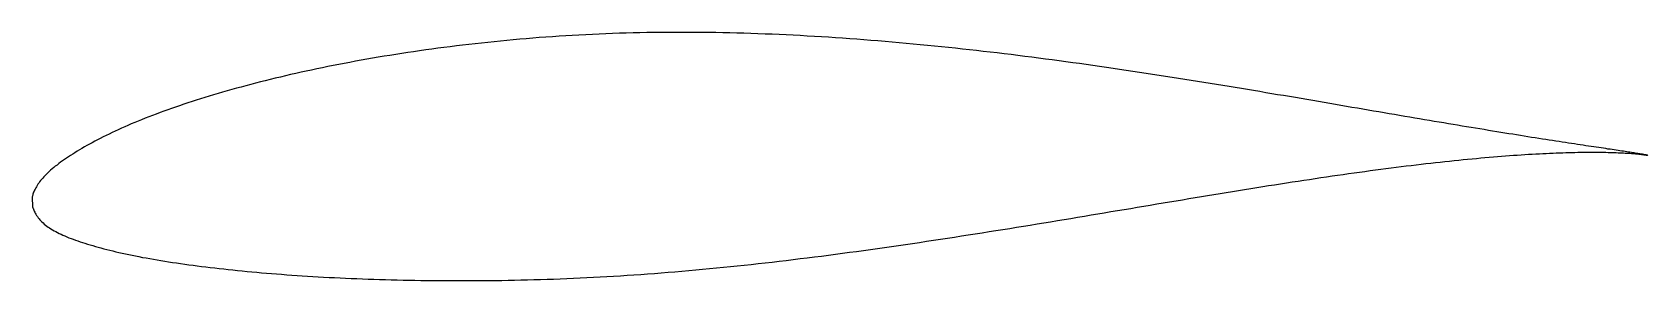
# Model space of a CAD drawing. Header units: metres. Extents: x -18.2 to 36.9, y -3.1 to 5.4.
import ezdxf

# ---------------------------------------------------------------- set-up
doc = ezdxf.new("R2010")
doc.units = ezdxf.units.M

msp = doc.modelspace()

# ---------------------------------------------------------------- linework, layer by layer
msp.add_lwpolyline([(36.898, 1.179), (36.897, 1.179), (36.893, 1.18), (36.888, 1.182), (36.881, 1.184), (36.871, 1.186), (36.86, 1.188), (36.846, 1.191), (36.83, 1.194), (36.812, 1.197), (36.792, 1.201), (36.77, 1.205), (36.746, 1.21), (36.719, 1.214), (36.691, 1.219), (36.66, 1.224), (36.628, 1.23), (36.593, 1.235), (36.556, 1.241), (36.517, 1.247), (36.476, 1.254), (36.433, 1.261), (36.388, 1.268), (36.341, 1.275), (36.292, 1.283), (36.241, 1.29), (36.187, 1.299), (36.132, 1.307), (36.074, 1.316), (36.015, 1.325), (35.953, 1.334), (35.89, 1.343), (35.824, 1.353), (35.757, 1.363), (35.687, 1.374), (35.615, 1.384), (35.542, 1.395), (35.466, 1.407), (35.388, 1.418), (35.309, 1.43), (35.227, 1.442), (35.143, 1.455), (35.058, 1.468), (34.97, 1.481), (34.88, 1.494), (34.789, 1.508), (34.695, 1.522), (34.6, 1.536), (34.503, 1.551), (34.403, 1.566), (34.302, 1.581), (34.199, 1.597), (34.094, 1.613), (33.987, 1.629), (33.878, 1.646), (33.768, 1.663), (33.655, 1.68), (33.541, 1.698), (33.424, 1.716), (33.306, 1.735), (33.186, 1.754), (33.065, 1.773), (32.941, 1.792), (32.816, 1.812), (32.688, 1.832), (32.559, 1.853), (32.429, 1.874), (32.296, 1.895), (32.162, 1.917), (32.026, 1.939), (31.888, 1.961), (31.748, 1.984), (31.607, 2.007), (31.464, 2.03), (31.319, 2.054), (31.173, 2.078), (31.025, 2.102), (30.875, 2.127), (30.724, 2.152), (30.571, 2.178), (30.416, 2.203), (30.26, 2.229), (30.102, 2.256), (29.943, 2.282), (29.782, 2.31), (29.619, 2.337), (29.455, 2.365), (29.289, 2.393), (29.122, 2.421), (28.953, 2.449), (28.783, 2.478), (28.611, 2.508), (28.438, 2.537), (28.263, 2.567), (28.087, 2.597), (27.909, 2.627), (27.73, 2.658), (27.55, 2.688), (27.368, 2.719), (27.185, 2.751), (27, 2.782), (26.814, 2.814), (26.627, 2.846), (26.438, 2.878), (26.248, 2.911), (26.057, 2.944), (25.865, 2.977), (25.671, 3.01), (25.476, 3.043), (25.28, 3.077), (25.082, 3.11), (24.883, 3.144), (24.684, 3.178), (24.482, 3.212), (24.28, 3.246), (24.077, 3.28), (23.872, 3.314), (23.667, 3.349), (23.46, 3.383), (23.252, 3.418), (23.043, 3.453), (22.833, 3.487), (22.622, 3.522), (22.41, 3.557), (22.197, 3.591), (21.983, 3.626), (21.768, 3.661), (21.552, 3.696), (21.336, 3.73), (21.118, 3.765), (20.899, 3.8), (20.68, 3.834), (20.459, 3.869), (20.238, 3.903), (20.016, 3.937), (19.793, 3.971), (19.569, 4.005), (19.345, 4.039), (19.119, 4.073), (18.893, 4.106), (18.667, 4.139), (18.439, 4.173), (18.211, 4.205), (17.982, 4.238), (17.753, 4.271), (17.523, 4.303), (17.292, 4.335), (17.061, 4.367), (16.829, 4.398), (16.596, 4.429), (16.363, 4.46), (16.13, 4.49), (15.895, 4.52), (15.661, 4.55), (15.426, 4.58), (15.19, 4.609), (14.954, 4.637), (14.718, 4.666), (14.481, 4.694), (14.244, 4.721), (14.006, 4.748), (13.768, 4.774), (13.53, 4.801), (13.292, 4.826), (13.053, 4.852), (12.814, 4.876), (12.574, 4.9), (12.335, 4.924), (12.095, 4.947), (11.855, 4.97), (11.614, 4.993), (11.374, 5.014), (11.133, 5.036), (10.893, 5.056), (10.652, 5.076), (10.411, 5.096), (10.17, 5.114), (9.929, 5.133), (9.688, 5.151), (9.447, 5.168), (9.206, 5.184), (8.965, 5.2), (8.724, 5.215), (8.483, 5.23), (8.242, 5.244), (8.001, 5.257), (7.761, 5.269), (7.52, 5.281), (7.28, 5.292), (7.04, 5.303), (6.8, 5.312), (6.56, 5.321), (6.32, 5.329), (6.081, 5.337), (5.842, 5.343), (5.603, 5.349), (5.364, 5.355), (5.126, 5.359), (4.888, 5.363), (4.651, 5.366), (4.414, 5.368), (4.177, 5.369), (3.941, 5.369), (3.705, 5.369), (3.469, 5.368), (3.234, 5.366), (3, 5.363), (2.766, 5.359), (2.532, 5.354), (2.299, 5.349), (2.067, 5.343), (1.835, 5.336), (1.604, 5.328), (1.373, 5.319), (1.143, 5.31), (0.914, 5.3), (0.685, 5.288), (0.457, 5.276), (0.23, 5.264), (0.003, 5.25), (-0.223, 5.236), (-0.448, 5.221), (-0.673, 5.205), (-0.896, 5.188), (-1.119, 5.171), (-1.341, 5.153), (-1.562, 5.134), (-1.783, 5.114), (-2.002, 5.093), (-2.221, 5.072), (-2.439, 5.05), (-2.655, 5.028), (-2.871, 5.005), (-3.086, 4.981), (-3.3, 4.956), (-3.513, 4.931), (-3.725, 4.906), (-3.936, 4.879), (-4.147, 4.852), (-4.356, 4.825), (-4.563, 4.796), (-4.77, 4.768), (-4.976, 4.738), (-5.181, 4.709), (-5.384, 4.679), (-5.587, 4.648), (-5.788, 4.616), (-5.988, 4.584), (-6.187, 4.552), (-6.385, 4.519), (-6.582, 4.486), (-6.777, 4.452), (-6.971, 4.417), (-7.164, 4.382), (-7.355, 4.347), (-7.546, 4.311), (-7.735, 4.275), (-7.923, 4.238), (-8.109, 4.2), (-8.294, 4.163), (-8.478, 4.125), (-8.66, 4.086), (-8.841, 4.047), (-9.021, 4.008), (-9.199, 3.968), (-9.376, 3.928), (-9.551, 3.887), (-9.725, 3.846), (-9.897, 3.805), (-10.068, 3.763), (-10.238, 3.721), (-10.406, 3.679), (-10.572, 3.636), (-10.737, 3.593), (-10.901, 3.55), (-11.062, 3.506), (-11.223, 3.462), (-11.382, 3.418), (-11.539, 3.374), (-11.694, 3.329), (-11.848, 3.284), (-12.001, 3.239), (-12.151, 3.194), (-12.3, 3.148), (-12.448, 3.102), (-12.594, 3.056), (-12.738, 3.01), (-12.88, 2.964), (-13.021, 2.917), (-13.16, 2.87), (-13.297, 2.823), (-13.433, 2.776), (-13.567, 2.729), (-13.699, 2.681), (-13.829, 2.634), (-13.958, 2.586), (-14.085, 2.538), (-14.21, 2.49), (-14.333, 2.442), (-14.455, 2.394), (-14.574, 2.345), (-14.692, 2.297), (-14.808, 2.248), (-14.922, 2.2), (-15.034, 2.151), (-15.145, 2.102), (-15.253, 2.053), (-15.36, 2.004), (-15.465, 1.955), (-15.568, 1.906), (-15.669, 1.857), (-15.768, 1.807), (-15.865, 1.758), (-15.96, 1.709), (-16.054, 1.66), (-16.145, 1.611), (-16.235, 1.562), (-16.322, 1.513), (-16.408, 1.464), (-16.492, 1.415), (-16.573, 1.367), (-16.653, 1.319), (-16.731, 1.27), (-16.807, 1.223), (-16.88, 1.175), (-16.952, 1.128), (-17.022, 1.081), (-17.09, 1.034), (-17.156, 0.988), (-17.22, 0.942), (-17.281, 0.896), (-17.341, 0.85), (-17.399, 0.805), (-17.455, 0.76), (-17.508, 0.715), (-17.56, 0.67), (-17.61, 0.625), (-17.657, 0.581), (-17.703, 0.537), (-17.746, 0.493), (-17.788, 0.449), (-17.827, 0.406), (-17.864, 0.363), (-17.899, 0.32), (-17.933, 0.277), (-17.964, 0.235), (-17.993, 0.193), (-18.02, 0.152), (-18.045, 0.111), (-18.067, 0.071), (-18.088, 0.031), (-18.107, -0.007), (-18.123, -0.044), (-18.138, -0.08), (-18.151, -0.114), (-18.161, -0.145), (-18.17, -0.174), (-18.176, -0.198), (-18.181, -0.217), (-18.184, -0.229), (-18.173, -0.581), (-18.172, -0.584), (-18.169, -0.592), (-18.163, -0.605), (-18.155, -0.625), (-18.145, -0.652), (-18.132, -0.684), (-18.118, -0.718), (-18.101, -0.755), (-18.082, -0.792), (-18.061, -0.83), (-18.037, -0.868), (-18.012, -0.906), (-17.985, -0.944), (-17.955, -0.981), (-17.924, -1.018), (-17.89, -1.054), (-17.854, -1.09), (-17.817, -1.125), (-17.777, -1.16), (-17.735, -1.195), (-17.691, -1.228), (-17.645, -1.262), (-17.597, -1.294), (-17.547, -1.327), (-17.495, -1.358), (-17.441, -1.39), (-17.385, -1.42), (-17.327, -1.451), (-17.267, -1.481), (-17.205, -1.51), (-17.14, -1.539), (-17.074, -1.568), (-17.006, -1.596), (-16.936, -1.625), (-16.863, -1.652), (-16.789, -1.68), (-16.713, -1.708), (-16.635, -1.735), (-16.555, -1.762), (-16.473, -1.789), (-16.388, -1.816), (-16.302, -1.843), (-16.214, -1.87), (-16.124, -1.897), (-16.032, -1.923), (-15.939, -1.949), (-15.843, -1.975), (-15.745, -2.001), (-15.645, -2.027), (-15.544, -2.053), (-15.44, -2.078), (-15.335, -2.103), (-15.228, -2.128), (-15.119, -2.153), (-15.008, -2.177), (-14.895, -2.202), (-14.781, -2.225), (-14.664, -2.249), (-14.546, -2.272), (-14.426, -2.295), (-14.304, -2.317), (-14.18, -2.34), (-14.055, -2.362), (-13.927, -2.383), (-13.798, -2.405), (-13.668, -2.426), (-13.535, -2.447), (-13.401, -2.467), (-13.265, -2.487), (-13.127, -2.508), (-12.988, -2.527), (-12.846, -2.547), (-12.704, -2.566), (-12.559, -2.585), (-12.413, -2.603), (-12.265, -2.622), (-12.116, -2.64), (-11.964, -2.657), (-11.812, -2.675), (-11.657, -2.692), (-11.501, -2.709), (-11.344, -2.725), (-11.185, -2.741), (-11.024, -2.757), (-10.862, -2.773), (-10.698, -2.788), (-10.533, -2.803), (-10.366, -2.818), (-10.198, -2.832), (-10.028, -2.846), (-9.857, -2.86), (-9.684, -2.873), (-9.51, -2.886), (-9.334, -2.899), (-9.157, -2.911), (-8.979, -2.923), (-8.799, -2.935), (-8.618, -2.946), (-8.435, -2.956), (-8.251, -2.967), (-8.066, -2.977), (-7.879, -2.986), (-7.691, -2.995), (-7.502, -3.004), (-7.312, -3.013), (-7.12, -3.021), (-6.927, -3.028), (-6.733, -3.035), (-6.537, -3.042), (-6.341, -3.048), (-6.143, -3.054), (-5.944, -3.06), (-5.744, -3.064), (-5.542, -3.069), (-5.34, -3.073), (-5.137, -3.077), (-4.932, -3.08), (-4.726, -3.082), (-4.519, -3.085), (-4.312, -3.087), (-4.103, -3.088), (-3.893, -3.089), (-3.682, -3.089), (-3.47, -3.089), (-3.257, -3.089), (-3.043, -3.088), (-2.829, -3.087), (-2.613, -3.085), (-2.396, -3.082), (-2.179, -3.079), (-1.961, -3.075), (-1.741, -3.071), (-1.521, -3.066), (-1.301, -3.061), (-1.079, -3.055), (-0.856, -3.049), (-0.633, -3.041), (-0.409, -3.034), (-0.185, -3.025), (0.041, -3.016), (0.267, -3.007), (0.494, -2.996), (0.721, -2.985), (0.949, -2.974), (1.178, -2.962), (1.407, -2.949), (1.637, -2.936), (1.867, -2.922), (2.098, -2.907), (2.33, -2.891), (2.562, -2.875), (2.795, -2.859), (3.028, -2.841), (3.261, -2.823), (3.495, -2.805), (3.73, -2.786), (3.965, -2.766), (4.2, -2.745), (4.436, -2.724), (4.672, -2.702), (4.908, -2.68), (5.145, -2.657), (5.382, -2.634), (5.619, -2.61), (5.856, -2.585), (6.094, -2.56), (6.332, -2.534), (6.571, -2.508), (6.809, -2.481), (7.048, -2.454), (7.287, -2.426), (7.526, -2.398), (7.765, -2.369), (8.004, -2.34), (8.243, -2.31), (8.483, -2.28), (8.722, -2.25), (8.961, -2.219), (9.201, -2.187), (9.441, -2.156), (9.68, -2.124), (9.919, -2.091), (10.159, -2.058), (10.398, -2.025), (10.638, -1.992), (10.877, -1.958), (11.116, -1.924), (11.355, -1.889), (11.594, -1.855), (11.832, -1.82), (12.071, -1.784), (12.309, -1.749), (12.547, -1.713), (12.784, -1.677), (13.022, -1.641), (13.259, -1.605), (13.496, -1.568), (13.732, -1.531), (13.969, -1.494), (14.205, -1.458), (14.44, -1.42), (14.675, -1.383), (14.91, -1.346), (15.144, -1.308), (15.378, -1.27), (15.612, -1.233), (15.844, -1.195), (16.077, -1.157), (16.309, -1.119), (16.54, -1.081), (16.771, -1.043), (17.001, -1.005), (17.231, -0.967), (17.46, -0.928), (17.689, -0.89), (17.917, -0.852), (18.144, -0.814), (18.37, -0.777), (18.596, -0.739), (18.821, -0.701), (19.046, -0.663), (19.27, -0.626), (19.493, -0.589), (19.715, -0.551), (19.936, -0.514), (20.157, -0.477), (20.377, -0.44), (20.596, -0.404), (20.814, -0.368), (21.031, -0.331), (21.248, -0.295), (21.463, -0.26), (21.678, -0.224), (21.891, -0.189), (22.104, -0.154), (22.316, -0.119), (22.527, -0.085), (22.736, -0.051), (22.945, -0.017), (23.153, 0.017), (23.36, 0.05), (23.565, 0.083), (23.77, 0.115), (23.973, 0.148), (24.176, 0.179), (24.377, 0.211), (24.577, 0.242), (24.776, 0.273), (24.974, 0.303), (25.171, 0.333), (25.366, 0.362), (25.561, 0.392), (25.754, 0.42), (25.946, 0.449), (26.136, 0.477), (26.325, 0.504), (26.513, 0.531), (26.7, 0.557), (26.886, 0.583), (27.07, 0.609), (27.253, 0.634), (27.434, 0.658), (27.614, 0.683), (27.793, 0.706), (27.97, 0.729), (28.146, 0.752), (28.32, 0.774), (28.493, 0.796), (28.665, 0.817), (28.835, 0.838), (29.004, 0.858), (29.171, 0.878), (29.337, 0.897), (29.501, 0.916), (29.664, 0.934), (29.825, 0.952), (29.985, 0.97), (30.143, 0.986), (30.299, 1.003), (30.454, 1.018), (30.607, 1.034), (30.759, 1.049), (30.909, 1.063), (31.058, 1.077), (31.205, 1.09), (31.35, 1.103), (31.493, 1.116), (31.635, 1.128), (31.775, 1.139), (31.914, 1.15), (32.05, 1.161), (32.186, 1.171), (32.319, 1.18), (32.45, 1.19), (32.58, 1.198), (32.708, 1.207), (32.835, 1.214), (32.959, 1.222), (33.082, 1.229), (33.203, 1.235), (33.322, 1.241), (33.439, 1.247), (33.555, 1.252), (33.669, 1.257), (33.781, 1.261), (33.891, 1.265), (33.999, 1.269), (34.105, 1.272), (34.209, 1.275), (34.312, 1.278), (34.413, 1.28), (34.511, 1.282), (34.608, 1.283), (34.703, 1.284), (34.796, 1.285), (34.887, 1.286), (34.976, 1.286), (35.063, 1.286), (35.149, 1.286), (35.232, 1.285), (35.313, 1.284), (35.393, 1.283), (35.47, 1.282), (35.545, 1.281), (35.619, 1.279), (35.69, 1.277), (35.759, 1.275), (35.827, 1.272), (35.892, 1.27), (35.956, 1.267), (36.017, 1.264), (36.076, 1.261), (36.133, 1.258), (36.189, 1.255), (36.242, 1.252), (36.293, 1.248), (36.342, 1.245), (36.389, 1.241), (36.434, 1.238), (36.477, 1.234), (36.518, 1.23), (36.557, 1.227), (36.593, 1.223), (36.628, 1.219), (36.661, 1.216), (36.691, 1.212), (36.719, 1.209), (36.746, 1.205), (36.77, 1.202), (36.792, 1.199), (36.812, 1.196), (36.83, 1.193), (36.846, 1.19), (36.86, 1.188), (36.871, 1.185), (36.881, 1.183), (36.888, 1.182), (36.893, 1.18), (36.897, 1.179), (36.898, 1.179)], close=True)

doc.saveas('drawing.dxf')
